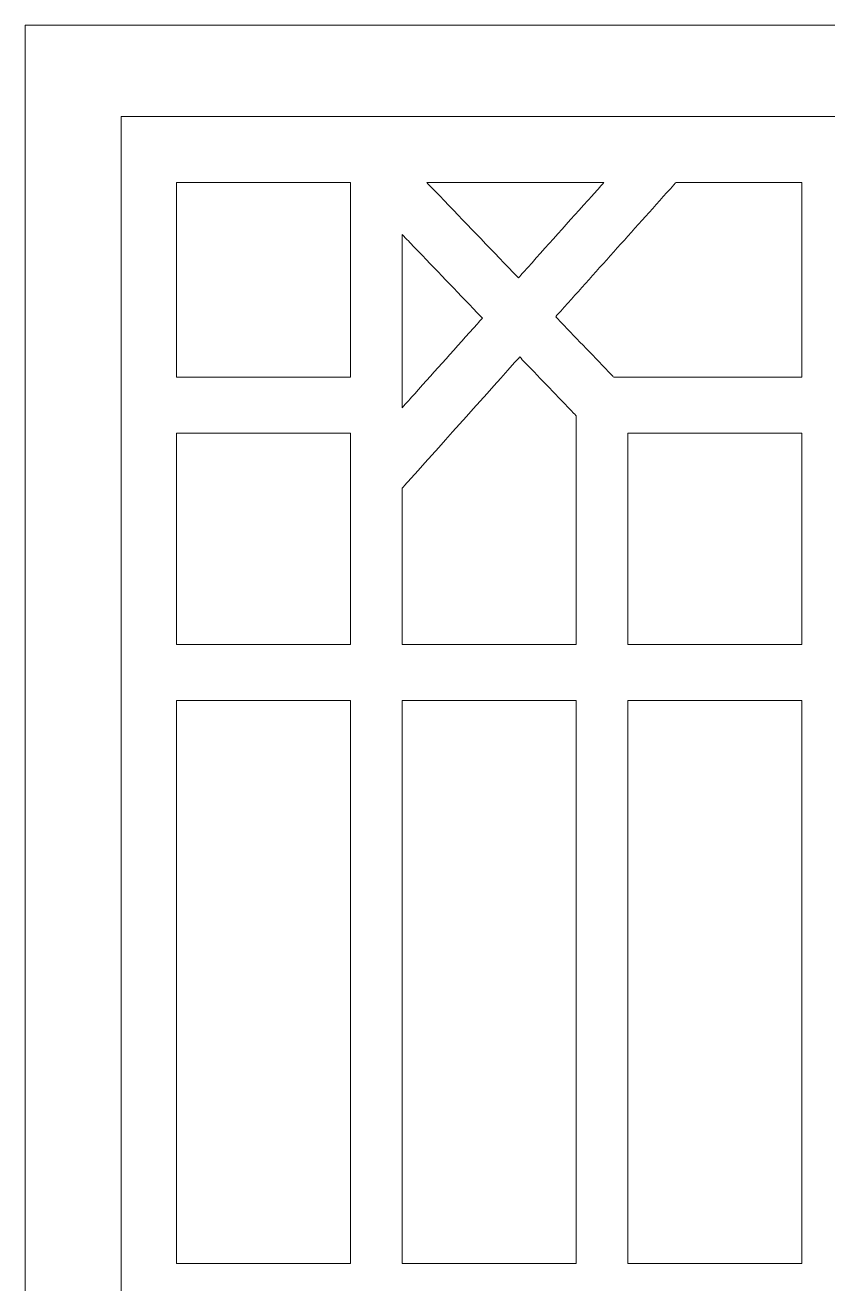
# Model space of a CAD drawing. Header units: centimetres. Extents: x -27.5 to -16.8, y -9.5 to 9.5.
# Drawn here: x -21.086 to -18.925, y 6.112 to 9.5 of the extents above; entities that cross this region are included whole.
import ezdxf

# ---------------------------------------------------------------- set-up
doc = ezdxf.new("R2010")
doc.units = ezdxf.units.CM
doc.header["$MEASUREMENT"] = 0
doc.layers.add('layer 1', color=7, linetype='Continuous')

msp = doc.modelspace()

# ---------------------------------------------------------------- linework, layer by layer
at = {"layer": 'layer 1', "color": 250, "lineweight": 9}
for points, knots in [([(-21.08554, 9.5), (-21.08554, 3.16667), (-21.08554, -3.16667), (-21.08554, -9.5), (-21.08554, -9.5), (-19.64491, -9.5), (-18.20427, -9.5), (-16.76367, -9.5), (-16.76367, -9.5), (-16.76367, -3.16667), (-16.76367, 3.16667), (-16.76367, 9.5), (-16.76367, 9.5), (-18.20427, 9.5), (-19.64491, 9.5), (-21.08554, 9.5)], [0, 0, 0, 0, 0.2, 0.2, 0.2, 0.2, 0.4, 0.4, 0.4, 0.4, 0.6, 0.6, 0.6, 0.6, 1, 1, 1, 1]), ([(-20.8272, -1.2539), (-20.8272, 2.24882), (-20.8272, 5.75153), (-20.8272, 9.25424), (-20.8272, 9.25424), (-19.5588, 9.25424), (-18.29036, 9.25424), (-17.02196, 9.25424), (-17.02196, 9.25424), (-17.02196, 5.75153), (-17.02196, 2.24882), (-17.02196, -1.2539), (-17.02196, -1.2539), (-18.29036, -1.2539), (-19.5588, -1.2539), (-20.8272, -1.2539)], [0, 0, 0, 0, 0.2, 0.2, 0.2, 0.2, 0.4, 0.4, 0.4, 0.4, 0.6, 0.6, 0.6, 0.6, 1, 1, 1, 1]), ([(-17.02196, -1.2539), (-17.02196, 2.24882), (-17.02196, 5.75153), (-17.02196, 9.25424), (-17.02196, 9.25424), (-18.29036, 9.25424), (-19.5588, 9.25424), (-20.8272, 9.25424), (-20.8272, 9.25424), (-20.8272, 5.75153), (-20.8272, 2.24882), (-20.8272, -1.2539), (-20.8272, -1.2539), (-19.5588, -1.2539), (-18.29036, -1.2539), (-17.02196, -1.2539)], [0, 0, 0, 0, 0.2, 0.2, 0.2, 0.2, 0.4, 0.4, 0.4, 0.4, 0.6, 0.6, 0.6, 0.6, 1, 1, 1, 1]), ([(-20.65877, 9.07686), (-20.51578, 9.07686), (-20.37272, 9.07686), (-20.22972, 9.07686), (-20.22972, 9.07686), (-20.22317, 9.07686), (-20.21666, 9.07686), (-20.21009, 9.07686), (-20.21009, 9.07686), (-20.21009, 9.06985), (-20.21009, 9.06279), (-20.21009, 9.05576), (-20.21009, 9.05576), (-20.21009, 8.89499), (-20.21009, 8.73421), (-20.21009, 8.57351), (-20.21009, 8.57351), (-20.21009, 8.56643), (-20.21009, 8.55942), (-20.21009, 8.55234), (-20.21009, 8.55234), (-20.21666, 8.55234), (-20.22317, 8.55234), (-20.22972, 8.55234), (-20.22972, 8.55234), (-20.37272, 8.55234), (-20.51578, 8.55234), (-20.65877, 8.55234), (-20.65877, 8.55234), (-20.66533, 8.55234), (-20.67183, 8.55234), (-20.67838, 8.55234), (-20.67838, 8.55234), (-20.67838, 8.55942), (-20.67838, 8.56643), (-20.67838, 8.57351), (-20.67838, 8.57351), (-20.67838, 8.73421), (-20.67838, 8.89499), (-20.67838, 9.05576), (-20.67838, 9.05576), (-20.67838, 9.06279), (-20.67838, 9.06985), (-20.67838, 9.07686), (-20.67838, 9.07686), (-20.67183, 9.07686), (-20.66533, 9.07686), (-20.65877, 9.07686)], [0, 0, 0, 0, 0.0769231, 0.0769231, 0.0769231, 0.0769231, 0.1538462, 0.1538462, 0.1538462, 0.1538462, 0.2307692, 0.2307692, 0.2307692, 0.2307692, 0.3076923, 0.3076923, 0.3076923, 0.3076923, 0.3846154, 0.3846154, 0.3846154, 0.3846154, 0.4615385, 0.4615385, 0.4615385, 0.4615385, 0.5384615, 0.5384615, 0.5384615, 0.5384615, 0.6153846, 0.6153846, 0.6153846, 0.6153846, 0.6923077, 0.6923077, 0.6923077, 0.6923077, 0.7692308, 0.7692308, 0.7692308, 0.7692308, 0.8461538, 0.8461538, 0.8461538, 0.8461538, 1, 1, 1, 1]), ([(-20.65877, 8.55234), (-20.51578, 8.55234), (-20.37272, 8.55234), (-20.22972, 8.55234), (-20.22972, 8.55234), (-20.22317, 8.55234), (-20.21666, 8.55234), (-20.21009, 8.55234), (-20.21009, 8.55234), (-20.21009, 8.55942), (-20.21009, 8.56643), (-20.21009, 8.57351), (-20.21009, 8.57351), (-20.21009, 8.73421), (-20.21009, 8.89499), (-20.21009, 9.05576), (-20.21009, 9.05576), (-20.21009, 9.06279), (-20.21009, 9.06985), (-20.21009, 9.07686), (-20.21009, 9.07686), (-20.21666, 9.07686), (-20.22317, 9.07686), (-20.22972, 9.07686), (-20.22972, 9.07686), (-20.37272, 9.07686), (-20.51578, 9.07686), (-20.65877, 9.07686), (-20.65877, 9.07686), (-20.66533, 9.07686), (-20.67183, 9.07686), (-20.67838, 9.07686), (-20.67838, 9.07686), (-20.67838, 9.06985), (-20.67838, 9.06279), (-20.67838, 9.05576), (-20.67838, 9.05576), (-20.67838, 8.89499), (-20.67838, 8.73421), (-20.67838, 8.57351), (-20.67838, 8.57351), (-20.67838, 8.56643), (-20.67838, 8.55942), (-20.67838, 8.55234), (-20.67838, 8.55234), (-20.67183, 8.55234), (-20.66533, 8.55234), (-20.65877, 8.55234)], [0, 0, 0, 0, 0.0769231, 0.0769231, 0.0769231, 0.0769231, 0.1538462, 0.1538462, 0.1538462, 0.1538462, 0.2307692, 0.2307692, 0.2307692, 0.2307692, 0.3076923, 0.3076923, 0.3076923, 0.3076923, 0.3846154, 0.3846154, 0.3846154, 0.3846154, 0.4615385, 0.4615385, 0.4615385, 0.4615385, 0.5384615, 0.5384615, 0.5384615, 0.5384615, 0.6153846, 0.6153846, 0.6153846, 0.6153846, 0.6923077, 0.6923077, 0.6923077, 0.6923077, 0.7692308, 0.7692308, 0.7692308, 0.7692308, 0.8461538, 0.8461538, 0.8461538, 0.8461538, 1, 1, 1, 1]), ([(-19.95601, 9.07686), (-19.8285, 9.07686), (-19.70102, 9.07686), (-19.57353, 9.07686), (-19.57353, 9.07686), (-19.55811, 9.07686), (-19.5427, 9.07686), (-19.5273, 9.07686), (-19.5273, 9.07686), (-19.538, 9.06494), (-19.5487, 9.05299), (-19.5594, 9.04107), (-19.5594, 9.04107), (-19.62095, 8.97233), (-19.68246, 8.90367), (-19.74399, 8.83497), (-19.74399, 8.83497), (-19.74853, 8.82988), (-19.75306, 8.82482), (-19.7576, 8.81978), (-19.7576, 8.81978), (-19.7623, 8.82468), (-19.76699, 8.82951), (-19.77169, 8.83446), (-19.77169, 8.83446), (-19.83767, 8.90312), (-19.90364, 8.97182), (-19.96962, 9.04052), (-19.96962, 9.04052), (-19.98128, 9.05264), (-19.99292, 9.06476), (-20.00455, 9.07686), (-20.00455, 9.07686), (-19.98838, 9.07686), (-19.97218, 9.07686), (-19.95601, 9.07686)], [0, 0, 0, 0, 0.1, 0.1, 0.1, 0.1, 0.2, 0.2, 0.2, 0.2, 0.3, 0.3, 0.3, 0.3, 0.4, 0.4, 0.4, 0.4, 0.5, 0.5, 0.5, 0.5, 0.6, 0.6, 0.6, 0.6, 0.7, 0.7, 0.7, 0.7, 0.8, 0.8, 0.8, 0.8, 1, 1, 1, 1]), ([(-19.96962, 9.04052), (-19.90364, 8.97182), (-19.83767, 8.90312), (-19.77169, 8.83446), (-19.77169, 8.83446), (-19.76699, 8.82951), (-19.7623, 8.82468), (-19.7576, 8.81978), (-19.7576, 8.81978), (-19.75306, 8.82482), (-19.74853, 8.82988), (-19.74399, 8.83497), (-19.74399, 8.83497), (-19.68246, 8.90367), (-19.62095, 8.97233), (-19.5594, 9.04107), (-19.5594, 9.04107), (-19.5487, 9.05299), (-19.538, 9.06494), (-19.5273, 9.07686), (-19.5273, 9.07686), (-19.5427, 9.07686), (-19.55811, 9.07686), (-19.57353, 9.07686), (-19.57353, 9.07686), (-19.70102, 9.07686), (-19.8285, 9.07686), (-19.95601, 9.07686), (-19.95601, 9.07686), (-19.97218, 9.07686), (-19.98838, 9.07686), (-20.00455, 9.07686), (-20.00455, 9.07686), (-19.99292, 9.06476), (-19.98128, 9.05264), (-19.96962, 9.04052)], [0, 0, 0, 0, 0.1, 0.1, 0.1, 0.1, 0.2, 0.2, 0.2, 0.2, 0.3, 0.3, 0.3, 0.3, 0.4, 0.4, 0.4, 0.4, 0.5, 0.5, 0.5, 0.5, 0.6, 0.6, 0.6, 0.6, 0.7, 0.7, 0.7, 0.7, 0.8, 0.8, 0.8, 0.8, 1, 1, 1, 1]), ([(-18.99438, 9.05576), (-18.99438, 8.89499), (-18.99438, 8.73421), (-18.99438, 8.57351), (-18.99438, 8.57351), (-18.99438, 8.56643), (-18.99438, 8.55942), (-18.99438, 8.55234), (-18.99438, 8.55234), (-19.00089, 8.55234), (-19.00746, 8.55234), (-19.01397, 8.55234), (-19.01397, 8.55234), (-19.15701, 8.55234), (-19.30005, 8.55234), (-19.44307, 8.55234), (-19.44307, 8.55234), (-19.45968, 8.55234), (-19.47628, 8.55234), (-19.49285, 8.55234), (-19.49285, 8.55234), (-19.4955, 8.55234), (-19.49816, 8.55234), (-19.5008, 8.55234), (-19.5008, 8.55234), (-19.50267, 8.55434), (-19.50458, 8.55631), (-19.50652, 8.55828), (-19.50652, 8.55828), (-19.55202, 8.6057), (-19.59754, 8.6531), (-19.64308, 8.70052), (-19.64308, 8.70052), (-19.64778, 8.70542), (-19.65252, 8.71032), (-19.65717, 8.7152), (-19.65717, 8.7152), (-19.65268, 8.72031), (-19.6481, 8.72535), (-19.64356, 8.73043), (-19.64356, 8.73043), (-19.54208, 8.84376), (-19.44057, 8.95711), (-19.33909, 9.07044), (-19.33909, 9.07044), (-19.33714, 9.07257), (-19.33521, 9.07473), (-19.33329, 9.07686), (-19.33329, 9.07686), (-19.33052, 9.07686), (-19.32777, 9.07686), (-19.32495, 9.07686), (-19.32495, 9.07686), (-19.22129, 9.07686), (-19.11763, 9.07686), (-19.01397, 9.07686), (-19.01397, 9.07686), (-19.00746, 9.07686), (-19.00089, 9.07686), (-18.99438, 9.07686), (-18.99438, 9.07686), (-18.99438, 9.06985), (-18.99438, 9.06279), (-18.99438, 9.05576)], [0, 0, 0, 0, 0.0588235, 0.0588235, 0.0588235, 0.0588235, 0.1176471, 0.1176471, 0.1176471, 0.1176471, 0.1764706, 0.1764706, 0.1764706, 0.1764706, 0.2352941, 0.2352941, 0.2352941, 0.2352941, 0.2941176, 0.2941176, 0.2941176, 0.2941176, 0.3529412, 0.3529412, 0.3529412, 0.3529412, 0.4117647, 0.4117647, 0.4117647, 0.4117647, 0.4705882, 0.4705882, 0.4705882, 0.4705882, 0.5294118, 0.5294118, 0.5294118, 0.5294118, 0.5882353, 0.5882353, 0.5882353, 0.5882353, 0.6470588, 0.6470588, 0.6470588, 0.6470588, 0.7058824, 0.7058824, 0.7058824, 0.7058824, 0.7647059, 0.7647059, 0.7647059, 0.7647059, 0.8235294, 0.8235294, 0.8235294, 0.8235294, 0.8823529, 0.8823529, 0.8823529, 0.8823529, 1, 1, 1, 1]), ([(-18.99438, 8.57351), (-18.99438, 8.73421), (-18.99438, 8.89499), (-18.99438, 9.05576), (-18.99438, 9.05576), (-18.99438, 9.06279), (-18.99438, 9.06985), (-18.99438, 9.07686), (-18.99438, 9.07686), (-19.00089, 9.07686), (-19.00746, 9.07686), (-19.01397, 9.07686), (-19.01397, 9.07686), (-19.11763, 9.07686), (-19.22129, 9.07686), (-19.32495, 9.07686), (-19.32495, 9.07686), (-19.32777, 9.07686), (-19.33052, 9.07686), (-19.33329, 9.07686), (-19.33329, 9.07686), (-19.33521, 9.07473), (-19.33714, 9.07257), (-19.33909, 9.07044), (-19.33909, 9.07044), (-19.44057, 8.95711), (-19.54208, 8.84376), (-19.64356, 8.73043), (-19.64356, 8.73043), (-19.6481, 8.72535), (-19.65268, 8.72031), (-19.65717, 8.7152), (-19.65717, 8.7152), (-19.65252, 8.71032), (-19.64778, 8.70542), (-19.64308, 8.70052), (-19.64308, 8.70052), (-19.59754, 8.6531), (-19.55202, 8.6057), (-19.50652, 8.55828), (-19.50652, 8.55828), (-19.50458, 8.55631), (-19.50267, 8.55434), (-19.5008, 8.55234), (-19.5008, 8.55234), (-19.49816, 8.55234), (-19.4955, 8.55234), (-19.49285, 8.55234), (-19.49285, 8.55234), (-19.47628, 8.55234), (-19.45968, 8.55234), (-19.44307, 8.55234), (-19.44307, 8.55234), (-19.30005, 8.55234), (-19.15701, 8.55234), (-19.01397, 8.55234), (-19.01397, 8.55234), (-19.00746, 8.55234), (-19.00089, 8.55234), (-18.99438, 8.55234), (-18.99438, 8.55234), (-18.99438, 8.55942), (-18.99438, 8.56643), (-18.99438, 8.57351)], [0, 0, 0, 0, 0.0588235, 0.0588235, 0.0588235, 0.0588235, 0.1176471, 0.1176471, 0.1176471, 0.1176471, 0.1764706, 0.1764706, 0.1764706, 0.1764706, 0.2352941, 0.2352941, 0.2352941, 0.2352941, 0.2941176, 0.2941176, 0.2941176, 0.2941176, 0.3529412, 0.3529412, 0.3529412, 0.3529412, 0.4117647, 0.4117647, 0.4117647, 0.4117647, 0.4705882, 0.4705882, 0.4705882, 0.4705882, 0.5294118, 0.5294118, 0.5294118, 0.5294118, 0.5882353, 0.5882353, 0.5882353, 0.5882353, 0.6470588, 0.6470588, 0.6470588, 0.6470588, 0.7058824, 0.7058824, 0.7058824, 0.7058824, 0.7647059, 0.7647059, 0.7647059, 0.7647059, 0.8235294, 0.8235294, 0.8235294, 0.8235294, 0.8823529, 0.8823529, 0.8823529, 0.8823529, 1, 1, 1, 1]), ([(-20.07053, 8.52268), (-20.07053, 8.64398), (-20.07053, 8.76528), (-20.07053, 8.88658), (-20.07053, 8.88658), (-20.07053, 8.90321), (-20.07053, 8.91977), (-20.07053, 8.93638), (-20.07053, 8.93638), (-20.05944, 8.92486), (-20.04838, 8.91331), (-20.03729, 8.90179), (-20.03729, 8.90179), (-19.98107, 8.84326), (-19.92488, 8.78473), (-19.86864, 8.72617), (-19.86864, 8.72617), (-19.86394, 8.72129), (-19.85925, 8.71639), (-19.85455, 8.71149), (-19.85455, 8.71149), (-19.85911, 8.70645), (-19.86364, 8.70136), (-19.86818, 8.6963), (-19.86818, 8.6963), (-19.9244, 8.63351), (-19.98059, 8.57074), (-20.03683, 8.50799), (-20.03683, 8.50799), (-20.04808, 8.49544), (-20.05928, 8.48291), (-20.07053, 8.47035), (-20.07053, 8.47035), (-20.07053, 8.48779), (-20.07053, 8.50522), (-20.07053, 8.52268)], [0, 0, 0, 0, 0.1, 0.1, 0.1, 0.1, 0.2, 0.2, 0.2, 0.2, 0.3, 0.3, 0.3, 0.3, 0.4, 0.4, 0.4, 0.4, 0.5, 0.5, 0.5, 0.5, 0.6, 0.6, 0.6, 0.6, 0.7, 0.7, 0.7, 0.7, 0.8, 0.8, 0.8, 0.8, 1, 1, 1, 1]), ([(-20.03683, 8.50799), (-19.98059, 8.57074), (-19.9244, 8.63351), (-19.86818, 8.6963), (-19.86818, 8.6963), (-19.86364, 8.70136), (-19.85911, 8.70645), (-19.85455, 8.71149), (-19.85455, 8.71149), (-19.85925, 8.71639), (-19.86394, 8.72129), (-19.86864, 8.72617), (-19.86864, 8.72617), (-19.92488, 8.78473), (-19.98107, 8.84326), (-20.03729, 8.90179), (-20.03729, 8.90179), (-20.04838, 8.91331), (-20.05944, 8.92486), (-20.07053, 8.93638), (-20.07053, 8.93638), (-20.07053, 8.91977), (-20.07053, 8.90321), (-20.07053, 8.88658), (-20.07053, 8.88658), (-20.07053, 8.76528), (-20.07053, 8.64398), (-20.07053, 8.52268), (-20.07053, 8.52268), (-20.07053, 8.50522), (-20.07053, 8.48779), (-20.07053, 8.47035), (-20.07053, 8.47035), (-20.05928, 8.48291), (-20.04808, 8.49544), (-20.03683, 8.50799)], [0, 0, 0, 0, 0.1, 0.1, 0.1, 0.1, 0.2, 0.2, 0.2, 0.2, 0.3, 0.3, 0.3, 0.3, 0.4, 0.4, 0.4, 0.4, 0.5, 0.5, 0.5, 0.5, 0.6, 0.6, 0.6, 0.6, 0.7, 0.7, 0.7, 0.7, 0.8, 0.8, 0.8, 0.8, 1, 1, 1, 1]), ([(-19.60224, 8.43982), (-19.60224, 8.24452), (-19.60224, 8.04927), (-19.60224, 7.854), (-19.60224, 7.854), (-19.60224, 7.84695), (-19.60224, 7.83989), (-19.60224, 7.83286), (-19.60224, 7.83286), (-19.60879, 7.83286), (-19.61532, 7.83286), (-19.62187, 7.83286), (-19.62187, 7.83286), (-19.76486, 7.83286), (-19.9079, 7.83286), (-20.05092, 7.83286), (-20.05092, 7.83286), (-20.05747, 7.83286), (-20.06398, 7.83286), (-20.07053, 7.83286), (-20.07053, 7.83286), (-20.07053, 7.83989), (-20.07053, 7.84695), (-20.07053, 7.854), (-20.07053, 7.854), (-20.07053, 7.9844), (-20.07053, 8.11477), (-20.07053, 8.24514), (-20.07053, 8.24514), (-20.07053, 8.24803), (-20.07053, 8.25087), (-20.07053, 8.25371), (-20.07053, 8.25371), (-20.06867, 8.25577), (-20.06687, 8.25781), (-20.06501, 8.25987), (-20.06501, 8.25987), (-19.96591, 8.37047), (-19.86687, 8.48112), (-19.76779, 8.59177), (-19.76779, 8.59177), (-19.76324, 8.59681), (-19.7587, 8.60187), (-19.75416, 8.60696), (-19.75416, 8.60696), (-19.74942, 8.60208), (-19.74477, 8.59718), (-19.74005, 8.5923), (-19.74005, 8.5923), (-19.69614, 8.5465), (-19.65215, 8.50078), (-19.60824, 8.45501), (-19.60824, 8.45501), (-19.60624, 8.45294), (-19.60423, 8.45086), (-19.60224, 8.44877), (-19.60224, 8.44877), (-19.60224, 8.44577), (-19.60224, 8.44277), (-19.60224, 8.43982)], [0, 0, 0, 0, 0.0625, 0.0625, 0.0625, 0.0625, 0.125, 0.125, 0.125, 0.125, 0.1875, 0.1875, 0.1875, 0.1875, 0.25, 0.25, 0.25, 0.25, 0.3125, 0.3125, 0.3125, 0.3125, 0.375, 0.375, 0.375, 0.375, 0.4375, 0.4375, 0.4375, 0.4375, 0.5, 0.5, 0.5, 0.5, 0.5625, 0.5625, 0.5625, 0.5625, 0.625, 0.625, 0.625, 0.625, 0.6875, 0.6875, 0.6875, 0.6875, 0.75, 0.75, 0.75, 0.75, 0.8125, 0.8125, 0.8125, 0.8125, 0.875, 0.875, 0.875, 0.875, 1, 1, 1, 1]), ([(-19.60824, 8.45501), (-19.65215, 8.50078), (-19.69614, 8.5465), (-19.74005, 8.5923), (-19.74005, 8.5923), (-19.74477, 8.59718), (-19.74942, 8.60208), (-19.75416, 8.60696), (-19.75416, 8.60696), (-19.7587, 8.60187), (-19.76324, 8.59681), (-19.76779, 8.59177), (-19.76779, 8.59177), (-19.86687, 8.48112), (-19.96591, 8.37047), (-20.06501, 8.25987), (-20.06501, 8.25987), (-20.06687, 8.25781), (-20.06867, 8.25577), (-20.07053, 8.25371), (-20.07053, 8.25371), (-20.07053, 8.25087), (-20.07053, 8.24803), (-20.07053, 8.24514), (-20.07053, 8.24514), (-20.07053, 8.11477), (-20.07053, 7.9844), (-20.07053, 7.854), (-20.07053, 7.854), (-20.07053, 7.84695), (-20.07053, 7.83989), (-20.07053, 7.83286), (-20.07053, 7.83286), (-20.06398, 7.83286), (-20.05747, 7.83286), (-20.05092, 7.83286), (-20.05092, 7.83286), (-19.9079, 7.83286), (-19.76486, 7.83286), (-19.62187, 7.83286), (-19.62187, 7.83286), (-19.61532, 7.83286), (-19.60879, 7.83286), (-19.60224, 7.83286), (-19.60224, 7.83286), (-19.60224, 7.83989), (-19.60224, 7.84695), (-19.60224, 7.854), (-19.60224, 7.854), (-19.60224, 8.04927), (-19.60224, 8.24452), (-19.60224, 8.43982), (-19.60224, 8.43982), (-19.60224, 8.44277), (-19.60224, 8.44577), (-19.60224, 8.44877), (-19.60224, 8.44877), (-19.60423, 8.45086), (-19.60624, 8.45294), (-19.60824, 8.45501)], [0, 0, 0, 0, 0.0625, 0.0625, 0.0625, 0.0625, 0.125, 0.125, 0.125, 0.125, 0.1875, 0.1875, 0.1875, 0.1875, 0.25, 0.25, 0.25, 0.25, 0.3125, 0.3125, 0.3125, 0.3125, 0.375, 0.375, 0.375, 0.375, 0.4375, 0.4375, 0.4375, 0.4375, 0.5, 0.5, 0.5, 0.5, 0.5625, 0.5625, 0.5625, 0.5625, 0.625, 0.625, 0.625, 0.625, 0.6875, 0.6875, 0.6875, 0.6875, 0.75, 0.75, 0.75, 0.75, 0.8125, 0.8125, 0.8125, 0.8125, 0.875, 0.875, 0.875, 0.875, 1, 1, 1, 1]), ([(-20.65877, 8.40188), (-20.51578, 8.40188), (-20.37272, 8.40188), (-20.22972, 8.40188), (-20.22972, 8.40188), (-20.22317, 8.40188), (-20.21666, 8.40188), (-20.21009, 8.40188), (-20.21009, 8.40188), (-20.21009, 8.39483), (-20.21009, 8.38775), (-20.21009, 8.38074), (-20.21009, 8.38074), (-20.21009, 8.20514), (-20.21009, 8.02957), (-20.21009, 7.854), (-20.21009, 7.854), (-20.21009, 7.84695), (-20.21009, 7.83989), (-20.21009, 7.83286), (-20.21009, 7.83286), (-20.21666, 7.83286), (-20.22317, 7.83286), (-20.22972, 7.83286), (-20.22972, 7.83286), (-20.37272, 7.83286), (-20.51578, 7.83286), (-20.65877, 7.83286), (-20.65877, 7.83286), (-20.66533, 7.83286), (-20.67183, 7.83286), (-20.67838, 7.83286), (-20.67838, 7.83286), (-20.67838, 7.83989), (-20.67838, 7.84695), (-20.67838, 7.854), (-20.67838, 7.854), (-20.67838, 8.02957), (-20.67838, 8.20514), (-20.67838, 8.38074), (-20.67838, 8.38074), (-20.67838, 8.38775), (-20.67838, 8.39483), (-20.67838, 8.40188), (-20.67838, 8.40188), (-20.67183, 8.40188), (-20.66533, 8.40188), (-20.65877, 8.40188)], [0, 0, 0, 0, 0.0769231, 0.0769231, 0.0769231, 0.0769231, 0.1538462, 0.1538462, 0.1538462, 0.1538462, 0.2307692, 0.2307692, 0.2307692, 0.2307692, 0.3076923, 0.3076923, 0.3076923, 0.3076923, 0.3846154, 0.3846154, 0.3846154, 0.3846154, 0.4615385, 0.4615385, 0.4615385, 0.4615385, 0.5384615, 0.5384615, 0.5384615, 0.5384615, 0.6153846, 0.6153846, 0.6153846, 0.6153846, 0.6923077, 0.6923077, 0.6923077, 0.6923077, 0.7692308, 0.7692308, 0.7692308, 0.7692308, 0.8461538, 0.8461538, 0.8461538, 0.8461538, 1, 1, 1, 1]), ([(-20.65877, 7.83286), (-20.51578, 7.83286), (-20.37272, 7.83286), (-20.22972, 7.83286), (-20.22972, 7.83286), (-20.22317, 7.83286), (-20.21666, 7.83286), (-20.21009, 7.83286), (-20.21009, 7.83286), (-20.21009, 7.83989), (-20.21009, 7.84695), (-20.21009, 7.854), (-20.21009, 7.854), (-20.21009, 8.02957), (-20.21009, 8.20514), (-20.21009, 8.38074), (-20.21009, 8.38074), (-20.21009, 8.38775), (-20.21009, 8.39483), (-20.21009, 8.40188), (-20.21009, 8.40188), (-20.21666, 8.40188), (-20.22317, 8.40188), (-20.22972, 8.40188), (-20.22972, 8.40188), (-20.37272, 8.40188), (-20.51578, 8.40188), (-20.65877, 8.40188), (-20.65877, 8.40188), (-20.66533, 8.40188), (-20.67183, 8.40188), (-20.67838, 8.40188), (-20.67838, 8.40188), (-20.67838, 8.39483), (-20.67838, 8.38775), (-20.67838, 8.38074), (-20.67838, 8.38074), (-20.67838, 8.20514), (-20.67838, 8.02957), (-20.67838, 7.854), (-20.67838, 7.854), (-20.67838, 7.84695), (-20.67838, 7.83989), (-20.67838, 7.83286), (-20.67838, 7.83286), (-20.67183, 7.83286), (-20.66533, 7.83286), (-20.65877, 7.83286)], [0, 0, 0, 0, 0.0769231, 0.0769231, 0.0769231, 0.0769231, 0.1538462, 0.1538462, 0.1538462, 0.1538462, 0.2307692, 0.2307692, 0.2307692, 0.2307692, 0.3076923, 0.3076923, 0.3076923, 0.3076923, 0.3846154, 0.3846154, 0.3846154, 0.3846154, 0.4615385, 0.4615385, 0.4615385, 0.4615385, 0.5384615, 0.5384615, 0.5384615, 0.5384615, 0.6153846, 0.6153846, 0.6153846, 0.6153846, 0.6923077, 0.6923077, 0.6923077, 0.6923077, 0.7692308, 0.7692308, 0.7692308, 0.7692308, 0.8461538, 0.8461538, 0.8461538, 0.8461538, 1, 1, 1, 1]), ([(-18.99438, 8.38074), (-18.99438, 8.20514), (-18.99438, 8.02957), (-18.99438, 7.854), (-18.99438, 7.854), (-18.99438, 7.84695), (-18.99438, 7.83989), (-18.99438, 7.83286), (-18.99438, 7.83286), (-19.00089, 7.83286), (-19.00746, 7.83286), (-19.01397, 7.83286), (-19.01397, 7.83286), (-19.15701, 7.83286), (-19.30005, 7.83286), (-19.44307, 7.83286), (-19.44307, 7.83286), (-19.44962, 7.83286), (-19.45612, 7.83286), (-19.46268, 7.83286), (-19.46268, 7.83286), (-19.46268, 7.83989), (-19.46268, 7.84695), (-19.46268, 7.854), (-19.46268, 7.854), (-19.46268, 8.02957), (-19.46268, 8.20514), (-19.46268, 8.38074), (-19.46268, 8.38074), (-19.46268, 8.38775), (-19.46268, 8.39483), (-19.46268, 8.40188), (-19.46268, 8.40188), (-19.45612, 8.40188), (-19.44962, 8.40188), (-19.44307, 8.40188), (-19.44307, 8.40188), (-19.30005, 8.40188), (-19.15701, 8.40188), (-19.01397, 8.40188), (-19.01397, 8.40188), (-19.00746, 8.40188), (-19.00089, 8.40188), (-18.99438, 8.40188), (-18.99438, 8.40188), (-18.99438, 8.39483), (-18.99438, 8.38775), (-18.99438, 8.38074)], [0, 0, 0, 0, 0.0769231, 0.0769231, 0.0769231, 0.0769231, 0.1538462, 0.1538462, 0.1538462, 0.1538462, 0.2307692, 0.2307692, 0.2307692, 0.2307692, 0.3076923, 0.3076923, 0.3076923, 0.3076923, 0.3846154, 0.3846154, 0.3846154, 0.3846154, 0.4615385, 0.4615385, 0.4615385, 0.4615385, 0.5384615, 0.5384615, 0.5384615, 0.5384615, 0.6153846, 0.6153846, 0.6153846, 0.6153846, 0.6923077, 0.6923077, 0.6923077, 0.6923077, 0.7692308, 0.7692308, 0.7692308, 0.7692308, 0.8461538, 0.8461538, 0.8461538, 0.8461538, 1, 1, 1, 1]), ([(-18.99438, 7.854), (-18.99438, 8.02957), (-18.99438, 8.20514), (-18.99438, 8.38074), (-18.99438, 8.38074), (-18.99438, 8.38775), (-18.99438, 8.39483), (-18.99438, 8.40188), (-18.99438, 8.40188), (-19.00089, 8.40188), (-19.00746, 8.40188), (-19.01397, 8.40188), (-19.01397, 8.40188), (-19.15701, 8.40188), (-19.30005, 8.40188), (-19.44307, 8.40188), (-19.44307, 8.40188), (-19.44962, 8.40188), (-19.45612, 8.40188), (-19.46268, 8.40188), (-19.46268, 8.40188), (-19.46268, 8.39483), (-19.46268, 8.38775), (-19.46268, 8.38074), (-19.46268, 8.38074), (-19.46268, 8.20514), (-19.46268, 8.02957), (-19.46268, 7.854), (-19.46268, 7.854), (-19.46268, 7.84695), (-19.46268, 7.83989), (-19.46268, 7.83286), (-19.46268, 7.83286), (-19.45612, 7.83286), (-19.44962, 7.83286), (-19.44307, 7.83286), (-19.44307, 7.83286), (-19.30005, 7.83286), (-19.15701, 7.83286), (-19.01397, 7.83286), (-19.01397, 7.83286), (-19.00746, 7.83286), (-19.00089, 7.83286), (-18.99438, 7.83286), (-18.99438, 7.83286), (-18.99438, 7.83989), (-18.99438, 7.84695), (-18.99438, 7.854)], [0, 0, 0, 0, 0.0769231, 0.0769231, 0.0769231, 0.0769231, 0.1538462, 0.1538462, 0.1538462, 0.1538462, 0.2307692, 0.2307692, 0.2307692, 0.2307692, 0.3076923, 0.3076923, 0.3076923, 0.3076923, 0.3846154, 0.3846154, 0.3846154, 0.3846154, 0.4615385, 0.4615385, 0.4615385, 0.4615385, 0.5384615, 0.5384615, 0.5384615, 0.5384615, 0.6153846, 0.6153846, 0.6153846, 0.6153846, 0.6923077, 0.6923077, 0.6923077, 0.6923077, 0.7692308, 0.7692308, 0.7692308, 0.7692308, 0.8461538, 0.8461538, 0.8461538, 0.8461538, 1, 1, 1, 1]), ([(-20.65877, 7.68235), (-20.51578, 7.68235), (-20.37272, 7.68235), (-20.22972, 7.68235), (-20.22972, 7.68235), (-20.22317, 7.68235), (-20.21666, 7.68235), (-20.21009, 7.68235), (-20.21009, 7.68235), (-20.21009, 7.67534), (-20.21009, 7.66826), (-20.21009, 7.6612), (-20.21009, 7.6612), (-20.21009, 7.17027), (-20.21009, 6.6793), (-20.21009, 6.18832), (-20.21009, 6.18832), (-20.21009, 6.18127), (-20.21009, 6.17423), (-20.21009, 6.16718), (-20.21009, 6.16718), (-20.21666, 6.16718), (-20.22317, 6.16718), (-20.22972, 6.16718), (-20.22972, 6.16718), (-20.37272, 6.16718), (-20.51578, 6.16718), (-20.65877, 6.16718), (-20.65877, 6.16718), (-20.66533, 6.16718), (-20.67183, 6.16718), (-20.67838, 6.16718), (-20.67838, 6.16718), (-20.67838, 6.17423), (-20.67838, 6.18127), (-20.67838, 6.18832), (-20.67838, 6.18832), (-20.67838, 6.6793), (-20.67838, 7.17027), (-20.67838, 7.6612), (-20.67838, 7.6612), (-20.67838, 7.66826), (-20.67838, 7.67534), (-20.67838, 7.68235), (-20.67838, 7.68235), (-20.67183, 7.68235), (-20.66533, 7.68235), (-20.65877, 7.68235)], [0, 0, 0, 0, 0.0769231, 0.0769231, 0.0769231, 0.0769231, 0.1538462, 0.1538462, 0.1538462, 0.1538462, 0.2307692, 0.2307692, 0.2307692, 0.2307692, 0.3076923, 0.3076923, 0.3076923, 0.3076923, 0.3846154, 0.3846154, 0.3846154, 0.3846154, 0.4615385, 0.4615385, 0.4615385, 0.4615385, 0.5384615, 0.5384615, 0.5384615, 0.5384615, 0.6153846, 0.6153846, 0.6153846, 0.6153846, 0.6923077, 0.6923077, 0.6923077, 0.6923077, 0.7692308, 0.7692308, 0.7692308, 0.7692308, 0.8461538, 0.8461538, 0.8461538, 0.8461538, 1, 1, 1, 1]), ([(-20.65877, 6.16718), (-20.51578, 6.16718), (-20.37272, 6.16718), (-20.22972, 6.16718), (-20.22972, 6.16718), (-20.22317, 6.16718), (-20.21666, 6.16718), (-20.21009, 6.16718), (-20.21009, 6.16718), (-20.21009, 6.17423), (-20.21009, 6.18127), (-20.21009, 6.18832), (-20.21009, 6.18832), (-20.21009, 6.6793), (-20.21009, 7.17027), (-20.21009, 7.6612), (-20.21009, 7.6612), (-20.21009, 7.66826), (-20.21009, 7.67534), (-20.21009, 7.68235), (-20.21009, 7.68235), (-20.21666, 7.68235), (-20.22317, 7.68235), (-20.22972, 7.68235), (-20.22972, 7.68235), (-20.37272, 7.68235), (-20.51578, 7.68235), (-20.65877, 7.68235), (-20.65877, 7.68235), (-20.66533, 7.68235), (-20.67183, 7.68235), (-20.67838, 7.68235), (-20.67838, 7.68235), (-20.67838, 7.67534), (-20.67838, 7.66826), (-20.67838, 7.6612), (-20.67838, 7.6612), (-20.67838, 7.17027), (-20.67838, 6.6793), (-20.67838, 6.18832), (-20.67838, 6.18832), (-20.67838, 6.18127), (-20.67838, 6.17423), (-20.67838, 6.16718), (-20.67838, 6.16718), (-20.67183, 6.16718), (-20.66533, 6.16718), (-20.65877, 6.16718)], [0, 0, 0, 0, 0.0769231, 0.0769231, 0.0769231, 0.0769231, 0.1538462, 0.1538462, 0.1538462, 0.1538462, 0.2307692, 0.2307692, 0.2307692, 0.2307692, 0.3076923, 0.3076923, 0.3076923, 0.3076923, 0.3846154, 0.3846154, 0.3846154, 0.3846154, 0.4615385, 0.4615385, 0.4615385, 0.4615385, 0.5384615, 0.5384615, 0.5384615, 0.5384615, 0.6153846, 0.6153846, 0.6153846, 0.6153846, 0.6923077, 0.6923077, 0.6923077, 0.6923077, 0.7692308, 0.7692308, 0.7692308, 0.7692308, 0.8461538, 0.8461538, 0.8461538, 0.8461538, 1, 1, 1, 1]), ([(-19.62187, 6.16718), (-19.76486, 6.16718), (-19.9079, 6.16718), (-20.05092, 6.16718), (-20.05092, 6.16718), (-20.05747, 6.16718), (-20.06398, 6.16718), (-20.07053, 6.16718), (-20.07053, 6.16718), (-20.07053, 6.17423), (-20.07053, 6.18127), (-20.07053, 6.18832), (-20.07053, 6.18832), (-20.07053, 6.6793), (-20.07053, 7.17027), (-20.07053, 7.6612), (-20.07053, 7.6612), (-20.07053, 7.66826), (-20.07053, 7.67534), (-20.07053, 7.68235), (-20.07053, 7.68235), (-20.06398, 7.68235), (-20.05747, 7.68235), (-20.05092, 7.68235), (-20.05092, 7.68235), (-19.9079, 7.68235), (-19.76486, 7.68235), (-19.62187, 7.68235), (-19.62187, 7.68235), (-19.61532, 7.68235), (-19.60879, 7.68235), (-19.60224, 7.68235), (-19.60224, 7.68235), (-19.60224, 7.67534), (-19.60224, 7.66826), (-19.60224, 7.6612), (-19.60224, 7.6612), (-19.60224, 7.17027), (-19.60224, 6.6793), (-19.60224, 6.18832), (-19.60224, 6.18832), (-19.60224, 6.18127), (-19.60224, 6.17423), (-19.60224, 6.16718), (-19.60224, 6.16718), (-19.60879, 6.16718), (-19.61532, 6.16718), (-19.62187, 6.16718)], [0, 0, 0, 0, 0.0769231, 0.0769231, 0.0769231, 0.0769231, 0.1538462, 0.1538462, 0.1538462, 0.1538462, 0.2307692, 0.2307692, 0.2307692, 0.2307692, 0.3076923, 0.3076923, 0.3076923, 0.3076923, 0.3846154, 0.3846154, 0.3846154, 0.3846154, 0.4615385, 0.4615385, 0.4615385, 0.4615385, 0.5384615, 0.5384615, 0.5384615, 0.5384615, 0.6153846, 0.6153846, 0.6153846, 0.6153846, 0.6923077, 0.6923077, 0.6923077, 0.6923077, 0.7692308, 0.7692308, 0.7692308, 0.7692308, 0.8461538, 0.8461538, 0.8461538, 0.8461538, 1, 1, 1, 1]), ([(-19.60224, 6.18832), (-19.60224, 6.6793), (-19.60224, 7.17027), (-19.60224, 7.6612), (-19.60224, 7.6612), (-19.60224, 7.66826), (-19.60224, 7.67534), (-19.60224, 7.68235), (-19.60224, 7.68235), (-19.60879, 7.68235), (-19.61532, 7.68235), (-19.62187, 7.68235), (-19.62187, 7.68235), (-19.76486, 7.68235), (-19.9079, 7.68235), (-20.05092, 7.68235), (-20.05092, 7.68235), (-20.05747, 7.68235), (-20.06398, 7.68235), (-20.07053, 7.68235), (-20.07053, 7.68235), (-20.07053, 7.67534), (-20.07053, 7.66826), (-20.07053, 7.6612), (-20.07053, 7.6612), (-20.07053, 7.17027), (-20.07053, 6.6793), (-20.07053, 6.18832), (-20.07053, 6.18832), (-20.07053, 6.18127), (-20.07053, 6.17423), (-20.07053, 6.16718), (-20.07053, 6.16718), (-20.06398, 6.16718), (-20.05747, 6.16718), (-20.05092, 6.16718), (-20.05092, 6.16718), (-19.9079, 6.16718), (-19.76486, 6.16718), (-19.62187, 6.16718), (-19.62187, 6.16718), (-19.61532, 6.16718), (-19.60879, 6.16718), (-19.60224, 6.16718), (-19.60224, 6.16718), (-19.60224, 6.17423), (-19.60224, 6.18127), (-19.60224, 6.18832)], [0, 0, 0, 0, 0.0769231, 0.0769231, 0.0769231, 0.0769231, 0.1538462, 0.1538462, 0.1538462, 0.1538462, 0.2307692, 0.2307692, 0.2307692, 0.2307692, 0.3076923, 0.3076923, 0.3076923, 0.3076923, 0.3846154, 0.3846154, 0.3846154, 0.3846154, 0.4615385, 0.4615385, 0.4615385, 0.4615385, 0.5384615, 0.5384615, 0.5384615, 0.5384615, 0.6153846, 0.6153846, 0.6153846, 0.6153846, 0.6923077, 0.6923077, 0.6923077, 0.6923077, 0.7692308, 0.7692308, 0.7692308, 0.7692308, 0.8461538, 0.8461538, 0.8461538, 0.8461538, 1, 1, 1, 1]), ([(-18.99438, 7.6612), (-18.99438, 7.17027), (-18.99438, 6.6793), (-18.99438, 6.18832), (-18.99438, 6.18832), (-18.99438, 6.18127), (-18.99438, 6.17423), (-18.99438, 6.16718), (-18.99438, 6.16718), (-19.00089, 6.16718), (-19.00746, 6.16718), (-19.01397, 6.16718), (-19.01397, 6.16718), (-19.15701, 6.16718), (-19.30005, 6.16718), (-19.44307, 6.16718), (-19.44307, 6.16718), (-19.44962, 6.16718), (-19.45612, 6.16718), (-19.46268, 6.16718), (-19.46268, 6.16718), (-19.46268, 6.17423), (-19.46268, 6.18127), (-19.46268, 6.18832), (-19.46268, 6.18832), (-19.46268, 6.6793), (-19.46268, 7.17027), (-19.46268, 7.6612), (-19.46268, 7.6612), (-19.46268, 7.66826), (-19.46268, 7.67534), (-19.46268, 7.68235), (-19.46268, 7.68235), (-19.45612, 7.68235), (-19.44962, 7.68235), (-19.44307, 7.68235), (-19.44307, 7.68235), (-19.30005, 7.68235), (-19.15701, 7.68235), (-19.01397, 7.68235), (-19.01397, 7.68235), (-19.00746, 7.68235), (-19.00089, 7.68235), (-18.99438, 7.68235), (-18.99438, 7.68235), (-18.99438, 7.67534), (-18.99438, 7.66826), (-18.99438, 7.6612)], [0, 0, 0, 0, 0.0769231, 0.0769231, 0.0769231, 0.0769231, 0.1538462, 0.1538462, 0.1538462, 0.1538462, 0.2307692, 0.2307692, 0.2307692, 0.2307692, 0.3076923, 0.3076923, 0.3076923, 0.3076923, 0.3846154, 0.3846154, 0.3846154, 0.3846154, 0.4615385, 0.4615385, 0.4615385, 0.4615385, 0.5384615, 0.5384615, 0.5384615, 0.5384615, 0.6153846, 0.6153846, 0.6153846, 0.6153846, 0.6923077, 0.6923077, 0.6923077, 0.6923077, 0.7692308, 0.7692308, 0.7692308, 0.7692308, 0.8461538, 0.8461538, 0.8461538, 0.8461538, 1, 1, 1, 1]), ([(-18.99438, 6.18832), (-18.99438, 6.6793), (-18.99438, 7.17027), (-18.99438, 7.6612), (-18.99438, 7.6612), (-18.99438, 7.66826), (-18.99438, 7.67534), (-18.99438, 7.68235), (-18.99438, 7.68235), (-19.00089, 7.68235), (-19.00746, 7.68235), (-19.01397, 7.68235), (-19.01397, 7.68235), (-19.15701, 7.68235), (-19.30005, 7.68235), (-19.44307, 7.68235), (-19.44307, 7.68235), (-19.44962, 7.68235), (-19.45612, 7.68235), (-19.46268, 7.68235), (-19.46268, 7.68235), (-19.46268, 7.67534), (-19.46268, 7.66826), (-19.46268, 7.6612), (-19.46268, 7.6612), (-19.46268, 7.17027), (-19.46268, 6.6793), (-19.46268, 6.18832), (-19.46268, 6.18832), (-19.46268, 6.18127), (-19.46268, 6.17423), (-19.46268, 6.16718), (-19.46268, 6.16718), (-19.45612, 6.16718), (-19.44962, 6.16718), (-19.44307, 6.16718), (-19.44307, 6.16718), (-19.30005, 6.16718), (-19.15701, 6.16718), (-19.01397, 6.16718), (-19.01397, 6.16718), (-19.00746, 6.16718), (-19.00089, 6.16718), (-18.99438, 6.16718), (-18.99438, 6.16718), (-18.99438, 6.17423), (-18.99438, 6.18127), (-18.99438, 6.18832)], [0, 0, 0, 0, 0.0769231, 0.0769231, 0.0769231, 0.0769231, 0.1538462, 0.1538462, 0.1538462, 0.1538462, 0.2307692, 0.2307692, 0.2307692, 0.2307692, 0.3076923, 0.3076923, 0.3076923, 0.3076923, 0.3846154, 0.3846154, 0.3846154, 0.3846154, 0.4615385, 0.4615385, 0.4615385, 0.4615385, 0.5384615, 0.5384615, 0.5384615, 0.5384615, 0.6153846, 0.6153846, 0.6153846, 0.6153846, 0.6923077, 0.6923077, 0.6923077, 0.6923077, 0.7692308, 0.7692308, 0.7692308, 0.7692308, 0.8461538, 0.8461538, 0.8461538, 0.8461538, 1, 1, 1, 1])]:
    msp.add_open_spline(points, degree=3, knots=knots, dxfattribs=at)

doc.saveas('drawing.dxf')
